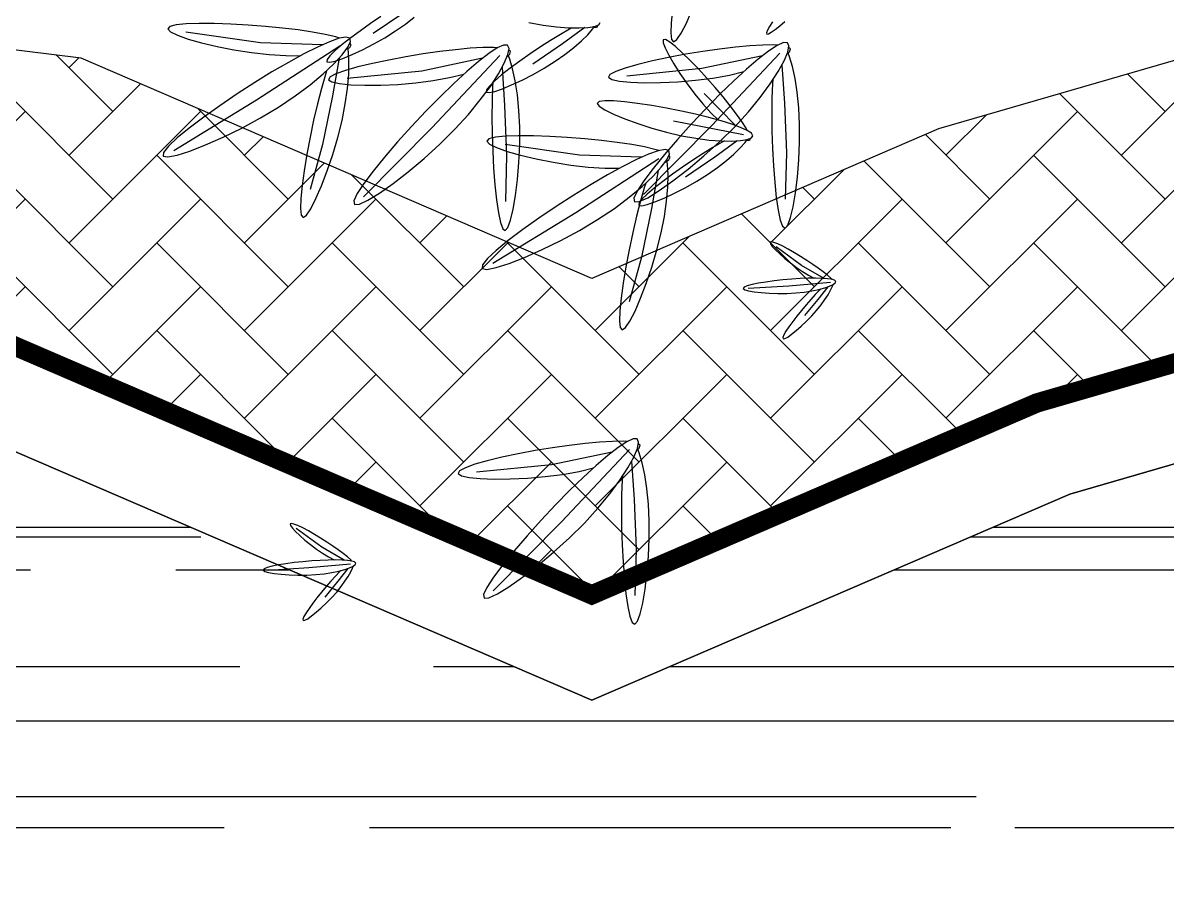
# Model space of a CAD drawing. Extents: x 302512 to 1034855, y -184136 to 410364.
# Drawn here: x 575454 to 581360, y 141286 to 145784 of the extents above; entities that cross this region are included whole.
import ezdxf

# ---------------------------------------------------------------- set-up
doc = ezdxf.new("R2010")
doc.units = 0
doc.header["$MEASUREMENT"] = 0
for name, color, linetype in [('F', 5, 'Continuous'), ('坐椅', 7, 'Continuous'), ('树', 80, 'Continuous'), ('水', 120, 'Continuous'), ('环境', 8, 'Continuous'), ('绿化', 97, 'Continuous'), ('绿地', 3, 'Continuous')]:
    doc.layers.add(name, color=color, linetype=linetype)
doc.styles.add('DIM_FONT', font='SIMPLEX.shx', dxfattribs={"width": 0.8})

# ---------------------------------------------------------------- blocks, each defined once
blk = doc.blocks.new('_F43BVI')
at = {"layer": '绿地'}
for p, q in [((0.4343, 0.5825), (0.4285, 0.5959)), ((0.4387, 0.5705), (0.4343, 0.5825)), ((0.4891, 0.589), (0.4849, 0.5862)), ((0.4945, 0.5855), (0.4891, 0.589)), ((0.5045, 0.5821), (0.4939, 0.5812)), ((0.498, 0.5777), (0.4945, 0.5855)), ((0.5266, 0.5814), (0.5045, 0.5821)), ((0.5531, 0.5787), (0.5266, 0.5814)), ((0.5833, 0.5739), (0.5531, 0.5787)), ((0.6164, 0.5667), (0.5833, 0.5739)), ((0.4213, 0.5702), (0.4286, 0.561)), ((0.4286, 0.561), (0.4348, 0.5542)), ((0.4348, 0.5542), (0.4395, 0.5504)), ((0.4417, 0.5607), (0.4387, 0.5705)), ((0.4395, 0.5504), (0.4423, 0.5501)), ((0.443, 0.5537), (0.4417, 0.5607)), ((0.4423, 0.5501), (0.443, 0.5537)), ((0.4695, 0.557), (0.4624, 0.5345)), ((0.4728, 0.5651), (0.4695, 0.557)), ((0.4905, 0.5641), (0.5943, 0.3752)), ((0.516, 0.5609), (0.5969, 0.5404)), ((0.6516, 0.5571), (0.6164, 0.5667)), ((0.6879, 0.5452), (0.6516, 0.5571)), ((0.4624, 0.5345), (0.4553, 0.5074)), ((0.4844, 0.5268), (0.47, 0.3927)), ((0.5412, 0.5317), (0.5489, 0.5285)), ((0.5489, 0.5285), (0.5786, 0.5175)), ((0.5969, 0.5404), (0.7008, 0.5108)), ((0.724, 0.5316), (0.6879, 0.5452)), ((0.7586, 0.517), (0.724, 0.5316)), ((0.4553, 0.5074), (0.4483, 0.4766)), ((0.5786, 0.5175), (0.6113, 0.5065)), ((0.6113, 0.5065), (0.6464, 0.4955)), ((0.7008, 0.5108), (0.796, 0.4771)), ((0.79, 0.5023), (0.7586, 0.517)), ((0.8169, 0.4881), (0.79, 0.5023)), ((0.9863, 0.5043), (0.9443, 0.4663)), ((0.9609, 0.4987), (0.9494, 0.4899)), ((0.9718, 0.5064), (0.9609, 0.4987)), ((0.9816, 0.5129), (0.9718, 0.5064)), ((0.9986, 0.5143), (0.9783, 0.4261)), ((0.9901, 0.5179), (0.9816, 0.5129)), ((0.9934, 0.5195), (0.9901, 0.5179)), ((1.008, 0.516), (1.0045, 0.5187)), ((1.0057, 0.5062), (1.0253, 0.4771)), ((1.0148, 0.5096), (1.008, 0.516)), ((1.0224, 0.5014), (1.0148, 0.5096)), ((1.0305, 0.4914), (1.0224, 0.5014)), ((0.4483, 0.4766), (0.4416, 0.4427)), ((0.502, 0.4455), (0.5046, 0.4774)), ((0.6464, 0.4955), (0.6828, 0.485)), ((0.6828, 0.485), (0.7193, 0.4752)), ((0.7193, 0.4752), (0.7543, 0.4667)), ((0.8378, 0.4755), (0.8169, 0.4881)), ((0.8512, 0.465), (0.8378, 0.4755)), ((0.9373, 0.4803), (0.925, 0.4702)), ((0.9494, 0.4899), (0.9373, 0.4803)), ((0.9574, 0.464), (0.9691, 0.4739)), ((0.9691, 0.4739), (0.9788, 0.4832)), ((1.0054, 0.4899), (1.007, 0.4868)), ((1.007, 0.4868), (1.0132, 0.4751)), ((1.0132, 0.4751), (1.0204, 0.4624)), ((1.0253, 0.4771), (1.0496, 0.4388)), ((1.0388, 0.4799), (1.0305, 0.4914)), ((1.0471, 0.4671), (1.0388, 0.4799)), ((0.7543, 0.4667), (0.7864, 0.4599)), ((0.7864, 0.4599), (0.8141, 0.4551)), ((0.8141, 0.4551), (0.8359, 0.4528)), ((0.8359, 0.4528), (0.8502, 0.4535)), ((0.8502, 0.4535), (0.8557, 0.4574)), ((0.8557, 0.4574), (0.8512, 0.465)), ((0.9443, 0.4663), (0.8886, 0.4261)), ((0.9018, 0.4497), (0.8918, 0.4401)), ((0.913, 0.4598), (0.9018, 0.4497)), ((0.925, 0.4702), (0.913, 0.4598)), ((0.9314, 0.4449), (0.9447, 0.4542)), ((0.9447, 0.4542), (0.9574, 0.464)), ((1.0204, 0.4624), (1.0283, 0.4492)), ((1.0283, 0.4492), (1.0368, 0.4357)), ((1.0552, 0.4532), (1.0471, 0.4671)), ((1.0627, 0.4388), (1.0552, 0.4532)), ((0.4416, 0.4427), (0.4353, 0.4065)), ((0.4971, 0.4094), (0.502, 0.4455)), ((0.6102, 0.4237), (0.5229, 0.3811)), ((0.5658, 0.4265), (0.5425, 0.4176)), ((0.6353, 0.4343), (0.5598, 0.2987)), ((0.5873, 0.434), (0.5658, 0.4265)), ((0.6065, 0.44), (0.5873, 0.434)), ((0.6229, 0.4443), (0.6065, 0.44)), ((0.6291, 0.4454), (0.6229, 0.4443)), ((0.6465, 0.4349), (0.6499, 0.44)), ((0.6499, 0.4446), (0.6466, 0.4461)), ((0.6516, 0.4326), (0.647, 0.4388)), ((0.6499, 0.44), (0.6499, 0.4446)), ((0.6597, 0.4189), (0.6516, 0.4326)), ((0.8777, 0.4246), (0.8745, 0.4195)), ((0.8836, 0.4317), (0.8777, 0.4246)), ((0.8918, 0.4401), (0.8836, 0.4317)), ((0.8851, 0.4186), (0.8944, 0.4229)), ((0.8944, 0.4229), (0.9057, 0.4289)), ((0.9057, 0.4289), (0.9182, 0.4363)), ((0.9182, 0.4363), (0.9314, 0.4449)), ((0.9783, 0.4261), (0.956, 0.3402)), ((1.0368, 0.4357), (1.0455, 0.4225)), ((1.0694, 0.4245), (1.0627, 0.4388)), ((1.0752, 0.4111), (1.0694, 0.4245)), ((0.3655, 0.3915), (0.3428, 0.4117)), ((0.4353, 0.4065), (0.4296, 0.369)), ((0.49, 0.3719), (0.4971, 0.4094)), ((0.5181, 0.4076), (0.493, 0.3967)), ((0.5425, 0.4176), (0.5181, 0.4076)), ((0.6431, 0.4175), (0.6616, 0.3603)), ((0.6682, 0.4017), (0.6597, 0.4189)), ((0.6768, 0.3814), (0.6682, 0.4017)), ((0.8745, 0.4195), (0.8746, 0.4167)), ((0.8746, 0.4167), (0.8782, 0.4165)), ((0.8782, 0.4165), (0.8851, 0.4186)), ((1.0455, 0.4225), (1.0541, 0.41)), ((1.0541, 0.41), (1.0622, 0.3989)), ((1.0622, 0.3989), (1.0695, 0.3896)), ((1.0797, 0.3992), (1.0752, 0.4111)), ((1.0827, 0.3894), (1.0797, 0.3992)), ((0.3828, 0.3742), (0.3655, 0.3915)), ((0.3933, 0.3608), (0.3828, 0.3742)), ((0.445, 0.374), (0.424, 0.363)), ((0.47, 0.3927), (0.4349, 0.2329)), ((0.4683, 0.3854), (0.445, 0.374)), ((0.493, 0.3967), (0.4683, 0.3854)), ((0.5435, 0.371), (0.5674, 0.3819)), ((0.5674, 0.3819), (0.5879, 0.3925)), ((0.5943, 0.3752), (0.6908, 0.1874)), ((0.6349, 0.3909), (0.6359, 0.385)), ((0.6359, 0.385), (0.6406, 0.3627)), ((0.6851, 0.3585), (0.6768, 0.3814)), ((1.0695, 0.3896), (1.0757, 0.3828)), ((1.0757, 0.3828), (1.0804, 0.379)), ((1.0804, 0.379), (1.0832, 0.3787)), ((1.0839, 0.3823), (1.0827, 0.3894)), ((1.0832, 0.3787), (1.0839, 0.3823)), ((0.3292, 0.3714), (0.3549, 0.3601)), ((0.3549, 0.3601), (0.3755, 0.3527)), ((0.3755, 0.3527), (0.3896, 0.3499)), ((0.3896, 0.3499), (0.3958, 0.3524)), ((0.3958, 0.3524), (0.3933, 0.3608)), ((0.4065, 0.353), (0.3934, 0.3443)), ((0.424, 0.363), (0.4065, 0.353)), ((0.4296, 0.369), (0.4248, 0.3316)), ((0.4657, 0.3442), (0.4916, 0.3519)), ((0.4812, 0.3342), (0.49, 0.3719)), ((0.4916, 0.3519), (0.5179, 0.361)), ((0.5179, 0.361), (0.5435, 0.371)), ((0.6406, 0.3627), (0.6464, 0.3385)), ((0.6616, 0.3603), (0.6833, 0.2856)), ((0.6927, 0.3334), (0.6851, 0.3585)), ((0.3857, 0.3373), (0.3845, 0.3326)), ((0.3845, 0.3326), (0.3905, 0.3305)), ((0.3934, 0.3443), (0.3857, 0.3373)), ((0.3905, 0.3305), (0.4027, 0.3308)), ((0.4027, 0.3308), (0.4201, 0.3334)), ((0.4201, 0.3334), (0.4415, 0.3379)), ((0.4248, 0.3316), (0.4209, 0.2957)), ((0.4415, 0.3379), (0.4657, 0.3442)), ((0.4713, 0.2981), (0.4812, 0.3342)), ((0.6464, 0.3385), (0.6531, 0.3129)), ((0.6993, 0.3067), (0.6927, 0.3334)), ((0.6531, 0.3129), (0.6606, 0.2867)), ((0.7048, 0.2794), (0.6993, 0.3067)), ((0.4209, 0.2957), (0.4183, 0.263)), ((0.4608, 0.265), (0.4713, 0.2981)), ((0.6606, 0.2867), (0.6687, 0.2607)), ((0.7092, 0.2527), (0.7048, 0.2794)), ((0.4183, 0.263), (0.4172, 0.2349)), ((0.4503, 0.2365), (0.4608, 0.265)), ((0.6321, 0.2678), (0.6273, 0.2661)), ((0.6366, 0.2631), (0.6321, 0.2678)), ((0.6454, 0.2574), (0.6349, 0.2591)), ((0.638, 0.2547), (0.6366, 0.2631)), ((0.6667, 0.2515), (0.6454, 0.2574)), ((0.6918, 0.2425), (0.6667, 0.2515)), ((0.6687, 0.2607), (0.6769, 0.2361)), ((0.7122, 0.2279), (0.7092, 0.2527)), ((0.4172, 0.2349), (0.4177, 0.2131)), ((0.4404, 0.2141), (0.4503, 0.2365)), ((0.6054, 0.2414), (0.5932, 0.2213)), ((0.6106, 0.2485), (0.6054, 0.2414)), ((0.6275, 0.2433), (0.6831, 0.0351)), ((0.6515, 0.2341), (0.7252, 0.1948)), ((0.6769, 0.2361), (0.685, 0.2139)), ((0.72, 0.2306), (0.6918, 0.2425)), ((0.7139, 0.2061), (0.7122, 0.2279)), ((0.7504, 0.2157), (0.72, 0.2306)), ((0.3099, 0.1959), (0.3133, 0.201)), ((0.3134, 0.2056), (0.3101, 0.2071)), ((0.315, 0.1936), (0.3105, 0.1998)), ((0.3133, 0.201), (0.3134, 0.2056)), ((0.4177, 0.2131), (0.4202, 0.1989)), ((0.4202, 0.1989), (0.4249, 0.1941)), ((0.4249, 0.1941), (0.4318, 0.1995)), ((0.4318, 0.1995), (0.4404, 0.2141)), ((0.6127, 0.2085), (0.5666, 0.0817)), ((0.5932, 0.2213), (0.5798, 0.1967)), ((0.669, 0.1997), (0.6757, 0.1948)), ((0.685, 0.2139), (0.6927, 0.1952)), ((0.7142, 0.1885), (0.7139, 0.2061)), ((0.7822, 0.198), (0.7504, 0.2157)), ((0.3065, 0.1785), (0.325, 0.1213)), ((0.3231, 0.1799), (0.315, 0.1936)), ((0.3316, 0.1627), (0.3231, 0.1799)), ((0.5798, 0.1967), (0.5656, 0.1684)), ((0.6757, 0.1948), (0.7019, 0.177)), ((0.6927, 0.1952), (0.6996, 0.181)), ((0.6996, 0.181), (0.7055, 0.1725)), ((0.7019, 0.177), (0.7311, 0.1584)), ((0.71, 0.1707), (0.7129, 0.1763)), ((0.7129, 0.1763), (0.7142, 0.1885)), ((0.7252, 0.1948), (0.819, 0.1413)), ((0.8146, 0.1778), (0.7822, 0.198)), ((0.8465, 0.1559), (0.8146, 0.1778)), ((0.2983, 0.1519), (0.2994, 0.146)), ((0.3402, 0.1424), (0.3316, 0.1627)), ((0.5656, 0.1684), (0.551, 0.1371)), ((0.6103, 0.1254), (0.6205, 0.1558)), ((0.7055, 0.1725), (0.71, 0.1707)), ((0.7311, 0.1584), (0.7624, 0.1394)), ((0.8765, 0.1334), (0.8465, 0.1559)), ((0.2994, 0.146), (0.3041, 0.1237)), ((0.3485, 0.1195), (0.3402, 0.1424)), ((0.551, 0.1371), (0.5363, 0.1035)), ((0.5969, 0.0915), (0.6103, 0.1254)), ((0.7624, 0.1394), (0.7953, 0.1205)), ((0.819, 0.1413), (0.9033, 0.0858)), ((0.9035, 0.1116), (0.8765, 0.1334)), ((0.3041, 0.1237), (0.3098, 0.0995)), ((0.3098, 0.0995), (0.3165, 0.074)), ((0.325, 0.1213), (0.3467, 0.0466)), ((0.3561, 0.0944), (0.3485, 0.1195)), ((0.5363, 0.1035), (0.5218, 0.0684)), ((0.7953, 0.1205), (0.8284, 0.1023)), ((0.8284, 0.1023), (0.8604, 0.0857)), ((0.9263, 0.0915), (0.9035, 0.1116)), ((0.3627, 0.0677), (0.3561, 0.0944)), ((0.5666, 0.0817), (0.4943, -0.065)), ((0.5811, 0.0568), (0.5969, 0.0915)), ((0.8604, 0.0857), (0.8899, 0.0713)), ((0.9435, 0.0742), (0.9263, 0.0915)), ((0.3165, 0.074), (0.3241, 0.0477)), ((0.3683, 0.0404), (0.3627, 0.0677)), ((0.5218, 0.0684), (0.5081, 0.0332)), ((0.5635, 0.0223), (0.5811, 0.0568)), ((0.8899, 0.0713), (0.9157, 0.0601)), ((0.9157, 0.0601), (0.9363, 0.0527)), ((0.9363, 0.0527), (0.9503, 0.0498)), ((0.954, 0.0608), (0.9435, 0.0742)), ((0.9503, 0.0498), (0.9566, 0.0524)), ((0.9566, 0.0524), (0.954, 0.0608)), ((0.3241, 0.0477), (0.3321, 0.0217)), ((0.3726, 0.0137), (0.3683, 0.0404)), ((0.5081, 0.0332), (0.4957, -0.0006)), ((0.6831, 0.0351), (0.7319, -0.1704)), ((0.3058, 0.0091), (0.3015, 0.0063)), ((0.3112, 0.0057), (0.3058, 0.0091)), ((0.3211, 0.0022), (0.3105, 0.0014)), ((0.3146, -0.0022), (0.3112, 0.0057)), ((0.3432, 0.0016), (0.3211, 0.0022)), ((0.3321, 0.0217), (0.3403, -0.0029)), ((0.3698, -0.0011), (0.3432, 0.0016)), ((0.3756, -0.0111), (0.3726, 0.0137)), ((0.5452, -0.0104), (0.5635, 0.0223)), ((1.207, 0.0113), (1.2027, 0.0085)), ((1.2124, 0.0078), (1.207, 0.0113)), ((1.2223, 0.0044), (1.2117, 0.0036)), ((1.2158, 0), (1.2124, 0.0078)), ((1.2444, 0.0038), (1.2223, 0.0044)), ((1.271, 0.0011), (1.2444, 0.0038)), ((1.3012, -0.0038), (1.271, 0.0011)), ((0.2862, -0.0229), (0.2791, -0.0454)), ((0.2895, -0.0148), (0.2862, -0.0229)), ((0.3071, -0.0158), (0.4109, -0.2047)), ((0.3326, -0.019), (0.4136, -0.0395)), ((0.3403, -0.0029), (0.3484, -0.0251)), ((0.4, -0.006), (0.3698, -0.0011)), ((0.3773, -0.0329), (0.3756, -0.0111)), ((0.4331, -0.0132), (0.4, -0.006)), ((0.4682, -0.0227), (0.4331, -0.0132)), ((0.5045, -0.0347), (0.4682, -0.0227)), ((0.4957, -0.0006), (0.4854, -0.0318)), ((0.5271, -0.04), (0.5452, -0.0104)), ((1.1874, -0.0207), (1.1803, -0.0432)), ((1.1907, -0.0126), (1.1874, -0.0207)), ((1.2083, -0.0136), (1.3121, -0.2025)), ((1.2338, -0.0168), (1.3148, -0.0373)), ((1.3343, -0.011), (1.3012, -0.0038)), ((1.3694, -0.0206), (1.3343, -0.011)), ((1.4057, -0.0325), (1.3694, -0.0206)), ((0.2791, -0.0454), (0.272, -0.0724)), ((0.3484, -0.0251), (0.3561, -0.0438)), ((0.3561, -0.0438), (0.3631, -0.058)), ((0.3578, -0.0482), (0.3656, -0.0514)), ((0.3776, -0.0505), (0.3773, -0.0329)), ((0.4136, -0.0395), (0.5175, -0.0691)), ((0.4854, -0.0318), (0.4776, -0.0588)), ((0.5407, -0.0483), (0.5045, -0.0347)), ((0.5101, -0.0652), (0.5271, -0.04)), ((0.5752, -0.0629), (0.5407, -0.0483)), ((1.1803, -0.0432), (1.1732, -0.0702)), ((1.259, -0.046), (1.2668, -0.0492)), ((1.2668, -0.0492), (1.2965, -0.0601)), ((1.3148, -0.0373), (1.4187, -0.0669)), ((1.4419, -0.0461), (1.4057, -0.0325)), ((1.4764, -0.0607), (1.4419, -0.0461)), ((0.272, -0.0724), (0.265, -0.1033)), ((0.3011, -0.0531), (0.2866, -0.1872)), ((0.3631, -0.058), (0.3689, -0.0665)), ((0.3656, -0.0514), (0.3953, -0.0623)), ((0.3689, -0.0665), (0.3734, -0.0683)), ((0.3734, -0.0683), (0.3763, -0.0626)), ((0.3763, -0.0626), (0.3776, -0.0505)), ((0.3953, -0.0623), (0.428, -0.0734)), ((0.428, -0.0734), (0.463, -0.0844)), ((0.4776, -0.0588), (0.4729, -0.0801)), ((0.4952, -0.0845), (0.5101, -0.0652)), ((0.5175, -0.0691), (0.6126, -0.1027)), ((0.6067, -0.0776), (0.5752, -0.0629)), ((1.1732, -0.0702), (1.1662, -0.1011)), ((1.2023, -0.0509), (1.1878, -0.185)), ((1.2965, -0.0601), (1.3292, -0.0712)), ((1.3292, -0.0712), (1.3642, -0.0822)), ((1.4187, -0.0669), (1.5138, -0.1006)), ((1.5079, -0.0754), (1.4764, -0.0607)), ((0.463, -0.0844), (0.4995, -0.0949)), ((0.4729, -0.0801), (0.472, -0.0945)), ((0.472, -0.0945), (0.4753, -0.1003)), ((0.4753, -0.1003), (0.4833, -0.0967)), ((0.4833, -0.0967), (0.4952, -0.0845)), ((0.4995, -0.0949), (0.5359, -0.1046)), ((0.6336, -0.0917), (0.6067, -0.0776)), ((0.6544, -0.1044), (0.6336, -0.0917)), ((1.3642, -0.0822), (1.4007, -0.0927)), ((1.4007, -0.0927), (1.4371, -0.1024)), ((1.5348, -0.0895), (1.5079, -0.0754)), ((1.5556, -0.1022), (1.5348, -0.0895)), ((0.265, -0.1033), (0.2583, -0.1372)), ((0.3186, -0.1343), (0.3213, -0.1024)), ((0.5359, -0.1046), (0.571, -0.1131)), ((0.571, -0.1131), (0.6031, -0.12)), ((0.6031, -0.12), (0.6308, -0.1247)), ((0.6678, -0.1149), (0.6544, -0.1044)), ((0.6669, -0.1264), (0.6723, -0.1224)), ((0.6723, -0.1224), (0.6678, -0.1149)), ((1.1662, -0.1011), (1.1595, -0.135)), ((1.2198, -0.1322), (1.2225, -0.1003)), ((1.4371, -0.1024), (1.4722, -0.1109)), ((1.4722, -0.1109), (1.5043, -0.1178)), ((1.5043, -0.1178), (1.532, -0.1226)), ((1.532, -0.1226), (1.5537, -0.1248)), ((1.5537, -0.1248), (1.5681, -0.1242)), ((1.569, -0.1127), (1.5556, -0.1022)), ((1.5681, -0.1242), (1.5735, -0.1202)), ((1.5735, -0.1202), (1.569, -0.1127)), ((0.2583, -0.1372), (0.252, -0.1733)), ((0.3137, -0.1704), (0.3186, -0.1343)), ((0.6308, -0.1247), (0.6525, -0.127)), ((0.6525, -0.127), (0.6669, -0.1264)), ((1.1595, -0.135), (1.1532, -0.1712)), ((1.2149, -0.1683), (1.2198, -0.1322)), ((0.1783, -0.1895), (0.17, -0.1666)), ((0.252, -0.1733), (0.2463, -0.2108)), ((0.3067, -0.208), (0.3137, -0.1704)), ((1.1532, -0.1712), (1.1475, -0.2087)), ((1.2079, -0.2058), (1.2149, -0.1683)), ((0.1548, -0.1877), (0.1765, -0.2624)), ((0.1859, -0.2146), (0.1783, -0.1895)), ((0.2866, -0.1872), (0.2515, -0.3469)), ((1.1878, -0.185), (1.1527, -0.3448)), ((0.1926, -0.2413), (0.1859, -0.2146)), ((0.2463, -0.2108), (0.2414, -0.2483)), ((0.2979, -0.2456), (0.3067, -0.208)), ((0.4109, -0.2047), (0.5075, -0.3925)), ((1.1475, -0.2087), (1.1426, -0.2461)), ((1.1991, -0.2435), (1.2079, -0.2058)), ((1.3121, -0.2025), (1.4087, -0.3903)), ((0.1464, -0.2351), (0.1539, -0.2613)), ((0.1981, -0.2686), (0.1926, -0.2413)), ((0.2414, -0.2483), (0.2376, -0.2841)), ((0.2879, -0.2818), (0.2979, -0.2456)), ((1.1426, -0.2461), (1.1388, -0.282)), ((1.1891, -0.2796), (1.1991, -0.2435)), ((0.1539, -0.2613), (0.1619, -0.2873)), ((0.2024, -0.2953), (0.1981, -0.2686)), ((0.1619, -0.2873), (0.1701, -0.3119)), ((0.2054, -0.3201), (0.2024, -0.2953)), ((0.2376, -0.2841), (0.2349, -0.3169)), ((0.2774, -0.3149), (0.2879, -0.2818)), ((1.1388, -0.282), (1.1361, -0.3147)), ((1.1786, -0.3127), (1.1891, -0.2796)), ((0.1701, -0.3119), (0.1783, -0.3341)), ((0.1848, -0.3157), (0.18, -0.3174)), ((0.1892, -0.3203), (0.1848, -0.3157)), ((0.1907, -0.3288), (0.1892, -0.3203)), ((0.2071, -0.3419), (0.2054, -0.3201)), ((0.2349, -0.3169), (0.2338, -0.3449)), ((0.2669, -0.3434), (0.2774, -0.3149)), ((1.1361, -0.3147), (1.135, -0.3427)), ((1.1681, -0.3412), (1.1786, -0.3127)), ((0.1581, -0.3421), (0.1458, -0.3622)), ((0.1632, -0.335), (0.1581, -0.3421)), ((0.1783, -0.3341), (0.1859, -0.3528)), ((0.1801, -0.3402), (0.2357, -0.5484)), ((0.198, -0.3261), (0.1875, -0.3243)), ((0.2194, -0.332), (0.198, -0.3261)), ((0.2074, -0.3595), (0.2071, -0.3419)), ((0.2445, -0.3409), (0.2194, -0.332)), ((0.2338, -0.3449), (0.2344, -0.3668)), ((0.2726, -0.3529), (0.2445, -0.3409)), ((0.2571, -0.3657), (0.2669, -0.3434)), ((1.135, -0.3427), (1.1356, -0.3646)), ((1.1583, -0.3635), (1.1681, -0.3412)), ((0.1458, -0.3622), (0.1325, -0.3868)), ((0.1859, -0.3528), (0.1929, -0.367)), ((0.1929, -0.367), (0.1987, -0.3755)), ((0.2032, -0.3773), (0.2061, -0.3717)), ((0.2041, -0.3494), (0.2778, -0.3887)), ((0.2061, -0.3717), (0.2074, -0.3595)), ((0.2344, -0.3668), (0.2369, -0.3809)), ((0.2484, -0.3804), (0.2571, -0.3657)), ((0.303, -0.3678), (0.2726, -0.3529)), ((0.3349, -0.3855), (0.303, -0.3678)), ((1.1356, -0.3646), (1.1381, -0.3788)), ((1.1496, -0.3782), (1.1583, -0.3635)), ((0.1325, -0.3868), (0.1183, -0.4151)), ((0.1654, -0.375), (0.1192, -0.5017)), ((0.1987, -0.3755), (0.2032, -0.3773)), ((0.2216, -0.3838), (0.2284, -0.3887)), ((0.2284, -0.3887), (0.2546, -0.4065)), ((0.2369, -0.3809), (0.2415, -0.3858)), ((0.2415, -0.3858), (0.2484, -0.3804)), ((0.2778, -0.3887), (0.3716, -0.4422)), ((0.3673, -0.4057), (0.3349, -0.3855)), ((1.1381, -0.3788), (1.1427, -0.3836)), ((1.1427, -0.3836), (1.1496, -0.3782)), ((0.1183, -0.4151), (0.1037, -0.4464)), ((0.2546, -0.4065), (0.2837, -0.425)), ((0.3991, -0.4276), (0.3673, -0.4057)), ((0.1037, -0.4464), (0.0889, -0.48)), ((0.163, -0.4581), (0.1732, -0.4277)), ((0.2837, -0.425), (0.3151, -0.4441)), ((0.3151, -0.4441), (0.348, -0.463)), ((0.3716, -0.4422), (0.4559, -0.4977)), ((0.4292, -0.45), (0.3991, -0.4276)), ((0.1496, -0.4919), (0.163, -0.4581)), ((0.348, -0.463), (0.3811, -0.4812)), ((0.4562, -0.4719), (0.4292, -0.45)), ((0.4789, -0.492), (0.4562, -0.4719)), ((0.0889, -0.48), (0.0744, -0.515)), ((0.1337, -0.5267), (0.1496, -0.4919)), ((0.3811, -0.4812), (0.4131, -0.4978)), ((0.4962, -0.5093), (0.4789, -0.492)), ((0.1192, -0.5017), (0.047, -0.6484)), ((0.0744, -0.515), (0.0607, -0.5502)), ((0.4131, -0.4978), (0.4426, -0.5121)), ((0.4426, -0.5121), (0.4683, -0.5234)), ((0.5067, -0.5227), (0.4962, -0.5093)), ((0.1162, -0.5612), (0.1337, -0.5267)), ((0.4683, -0.5234), (0.4889, -0.5308)), ((0.4889, -0.5308), (0.503, -0.5336)), ((0.503, -0.5336), (0.5092, -0.5311)), ((0.5092, -0.5311), (0.5067, -0.5227)), ((0.0607, -0.5502), (0.0484, -0.5841)), ((0.0979, -0.5939), (0.1162, -0.5612)), ((0.2357, -0.5484), (0.2846, -0.7538)), ((0.0484, -0.5841), (0.038, -0.6153)), ((0.0798, -0.6235), (0.0979, -0.5939)), ((0.038, -0.6153), (0.0302, -0.6423)), ((0.0302, -0.6423), (0.0256, -0.6636)), ((0.0628, -0.6487), (0.0798, -0.6235)), ((0.0256, -0.6636), (0.0246, -0.6779)), ((0.0359, -0.6802), (0.0478, -0.668)), ((0.0478, -0.668), (0.0628, -0.6487)), ((1.2405, -0.6685), (1.2307, -0.675)), ((1.2576, -0.6671), (1.2373, -0.7553)), ((1.249, -0.6635), (1.2405, -0.6685)), ((1.2523, -0.6619), (1.249, -0.6635)), ((1.267, -0.6654), (1.2634, -0.6627)), ((1.2737, -0.6718), (1.267, -0.6654)), ((0.0246, -0.6779), (0.028, -0.6838)), ((0.028, -0.6838), (0.0359, -0.6802)), ((1.2083, -0.6915), (1.1962, -0.7011)), ((1.2452, -0.6771), (1.2032, -0.7151)), ((1.2199, -0.6827), (1.2083, -0.6915)), ((1.2307, -0.675), (1.2199, -0.6827)), ((1.2644, -0.6915), (1.2659, -0.6946)), ((1.2646, -0.6753), (1.2843, -0.7043)), ((1.2659, -0.6946), (1.2722, -0.7063)), ((1.2813, -0.6801), (1.2737, -0.6718)), ((1.2894, -0.69), (1.2813, -0.6801)), ((1.2977, -0.7015), (1.2894, -0.69)), ((1.2032, -0.7151), (1.1475, -0.7553)), ((1.1839, -0.7112), (1.1719, -0.7216)), ((1.1962, -0.7011), (1.1839, -0.7112)), ((1.2037, -0.7272), (1.2164, -0.7174)), ((1.2164, -0.7174), (1.228, -0.7075)), ((1.228, -0.7075), (1.2378, -0.6982)), ((1.2722, -0.7063), (1.2793, -0.719)), ((1.2793, -0.719), (1.2872, -0.7322)), ((1.2843, -0.7043), (1.3086, -0.7426)), ((1.3061, -0.7143), (1.2977, -0.7015)), ((1.3141, -0.7282), (1.3061, -0.7143)), ((1.1507, -0.7413), (1.1425, -0.7497)), ((1.1607, -0.7317), (1.1507, -0.7413)), ((1.1719, -0.7216), (1.1607, -0.7317)), ((1.1646, -0.7525), (1.1771, -0.7451)), ((1.1771, -0.7451), (1.1904, -0.7365)), ((1.1904, -0.7365), (1.2037, -0.7272)), ((1.2872, -0.7322), (1.2957, -0.7457)), ((1.2957, -0.7457), (1.3044, -0.759)), ((1.3216, -0.7426), (1.3141, -0.7282)), ((1.3284, -0.7569), (1.3216, -0.7426)), ((1.1366, -0.7568), (1.1334, -0.7619)), ((1.1334, -0.7619), (1.1335, -0.7647)), ((1.1335, -0.7647), (1.1372, -0.7649)), ((1.1425, -0.7497), (1.1366, -0.7568)), ((1.1372, -0.7649), (1.144, -0.7628)), ((1.144, -0.7628), (1.1533, -0.7585)), ((1.1533, -0.7585), (1.1646, -0.7525)), ((1.2373, -0.7553), (1.215, -0.8412)), ((1.3044, -0.759), (1.313, -0.7714)), ((1.3341, -0.7703), (1.3284, -0.7569)), ((1.3386, -0.7822), (1.3341, -0.7703)), ((1.313, -0.7714), (1.3212, -0.7825)), ((1.3212, -0.7825), (1.3285, -0.7918)), ((1.3285, -0.7918), (1.3347, -0.7986)), ((1.3416, -0.792), (1.3386, -0.7822)), ((1.3429, -0.7991), (1.3416, -0.792)), ((1.3347, -0.7986), (1.3393, -0.8024)), ((1.3393, -0.8024), (1.3422, -0.8027)), ((1.3422, -0.8027), (1.3429, -0.7991))]:
    blk.add_line(p, q, dxfattribs=at)
for points in [[(0.5556, 0.374), (0.5774, 0.334), (0.6, 0.2947), (0.6224, 0.2577), (0.6437, 0.2246), (0.6631, 0.197), (0.6795, 0.1765), (0.6922, 0.1648), (0.7002, 0.1636), (0.7028, 0.1737), (0.7004, 0.194), (0.6935, 0.2225), (0.6828, 0.2574), (0.6688, 0.2966), (0.652, 0.3383), (0.633, 0.3806), (0.6124, 0.4217), (0.5909, 0.4597), (0.569, 0.4939), (0.5476, 0.5237), (0.5275, 0.5486), (0.5093, 0.568), (0.4938, 0.5813), (0.4819, 0.5879), (0.4742, 0.5872), (0.4713, 0.579), (0.473, 0.5637), (0.4788, 0.5424), (0.4884, 0.5158), (0.5013, 0.4848), (0.517, 0.4503), (0.5353, 0.413)], [(0.9658, 0.4365), (0.9615, 0.4179), (0.9576, 0.3993), (0.9543, 0.3814), (0.9517, 0.365), (0.95, 0.351), (0.9495, 0.34), (0.9502, 0.3328), (0.9523, 0.3302), (0.956, 0.3326), (0.9609, 0.3396), (0.9667, 0.3505), (0.9731, 0.3644), (0.9797, 0.3806), (0.9861, 0.3984), (0.992, 0.4169), (0.997, 0.4356), (1.0009, 0.4535), (1.0036, 0.4703), (1.0052, 0.4857), (1.0059, 0.4991), (1.0056, 0.5102), (1.0045, 0.5187), (1.0026, 0.5241), (1, 0.5261), (0.9968, 0.5243), (0.993, 0.5191), (0.9889, 0.5108), (0.9845, 0.4998), (0.9798, 0.4864), (0.9751, 0.4712), (0.9704, 0.4544)], [(0.5443, 0.3218), (0.5283, 0.2932), (0.5129, 0.2644), (0.4989, 0.2365), (0.4869, 0.2109), (0.4775, 0.1885), (0.4713, 0.1706), (0.469, 0.1585), (0.4713, 0.1531), (0.4785, 0.1554), (0.4899, 0.1646), (0.5047, 0.1797), (0.5218, 0.1996), (0.5404, 0.2232), (0.5594, 0.2494), (0.578, 0.2771), (0.5951, 0.3054), (0.61, 0.3331), (0.6225, 0.3595), (0.6325, 0.384), (0.64, 0.4058), (0.6449, 0.4243), (0.6471, 0.4388), (0.6465, 0.4486), (0.6432, 0.453), (0.637, 0.4517), (0.6284, 0.4448), (0.6176, 0.4331), (0.6051, 0.4171), (0.5911, 0.3974), (0.576, 0.3745), (0.5603, 0.3491)], [(0.6452, 0.0431), (0.6569, -0.0009), (0.6694, -0.0444), (0.6823, -0.0857), (0.6951, -0.123), (0.7073, -0.1544), (0.7183, -0.1782), (0.7279, -0.1926), (0.7353, -0.1957), (0.7403, -0.1865), (0.7428, -0.1662), (0.743, -0.1369), (0.7409, -0.1005), (0.7366, -0.0591), (0.7303, -0.0145), (0.722, 0.0311), (0.7118, 0.0758), (0.7, 0.1179), (0.6869, 0.1563), (0.6733, 0.1904), (0.6597, 0.2194), (0.6467, 0.2426), (0.6349, 0.2592), (0.6248, 0.2684), (0.6172, 0.2696), (0.6124, 0.2623), (0.6104, 0.2472), (0.611, 0.225), (0.6139, 0.1969), (0.619, 0.1638), (0.6261, 0.1264), (0.6349, 0.0859)], [(0.3722, -0.2059), (0.3941, -0.2458), (0.4167, -0.2851), (0.4391, -0.3222), (0.4604, -0.3553), (0.4797, -0.3829), (0.4962, -0.4033), (0.5088, -0.415), (0.5168, -0.4163), (0.5194, -0.4061), (0.517, -0.3858), (0.5102, -0.3573), (0.4995, -0.3225), (0.4854, -0.2833), (0.4686, -0.2415), (0.4496, -0.1992), (0.4291, -0.1582), (0.4075, -0.1202), (0.3856, -0.086), (0.3643, -0.0561), (0.3441, -0.0312), (0.3259, -0.0119), (0.3105, 0.0014), (0.2986, 0.008), (0.2908, 0.0073), (0.2879, -0.0009), (0.2896, -0.0161), (0.2955, -0.0374), (0.305, -0.064), (0.3179, -0.095), (0.3337, -0.1296), (0.3519, -0.1668)], [(1.2734, -0.2037), (1.2953, -0.2437), (1.3179, -0.283), (1.3403, -0.32), (1.3616, -0.3531), (1.3809, -0.3807), (1.3974, -0.4012), (1.41, -0.4128), (1.418, -0.4141), (1.4206, -0.4039), (1.4182, -0.3836), (1.4114, -0.3551), (1.4007, -0.3203), (1.3866, -0.2811), (1.3698, -0.2394), (1.3508, -0.197), (1.3303, -0.156), (1.3087, -0.118), (1.2868, -0.0838), (1.2655, -0.054), (1.2453, -0.0291), (1.2271, -0.0097), (1.2117, 0.0036), (1.1998, 0.0102), (1.192, 0.0095), (1.1891, 0.0013), (1.1908, -0.0139), (1.1967, -0.0353), (1.2062, -0.0619), (1.2191, -0.0929), (1.2349, -0.1274), (1.2531, -0.1646)], [(0.1979, -0.5404), (0.2095, -0.5844), (0.2221, -0.6279), (0.235, -0.6692), (0.2477, -0.7065), (0.2599, -0.7379), (0.271, -0.7617), (0.2805, -0.7761), (0.2879, -0.7792), (0.2929, -0.77), (0.2955, -0.7497), (0.2956, -0.7204), (0.2935, -0.684), (0.2893, -0.6425), (0.2829, -0.598), (0.2747, -0.5524), (0.2645, -0.5076), (0.2526, -0.4656), (0.2396, -0.4271), (0.226, -0.393), (0.2123, -0.3641), (0.1993, -0.3409), (0.1875, -0.3243), (0.1775, -0.3151), (0.1699, -0.3138), (0.1651, -0.3212), (0.1631, -0.3363), (0.1636, -0.3584), (0.1666, -0.3865), (0.1717, -0.4197), (0.1787, -0.457), (0.1875, -0.4976)], [(1.2248, -0.7449), (1.2205, -0.7635), (1.2165, -0.7821), (1.2132, -0.8), (1.2106, -0.8164), (1.209, -0.8304), (1.2084, -0.8414), (1.2091, -0.8486), (1.2112, -0.8513), (1.2149, -0.8488), (1.2198, -0.8418), (1.2257, -0.8309), (1.232, -0.817), (1.2386, -0.8008), (1.245, -0.783), (1.2509, -0.7645), (1.2559, -0.7459), (1.2598, -0.7279), (1.2625, -0.7111), (1.2642, -0.6957), (1.2648, -0.6823), (1.2645, -0.6712), (1.2634, -0.6627), (1.2615, -0.6573), (1.2589, -0.6553), (1.2557, -0.6571), (1.252, -0.6623), (1.2478, -0.6706), (1.2434, -0.6817), (1.2388, -0.695), (1.2341, -0.7102), (1.2294, -0.727)]]:
    blk.add_lwpolyline(points, close=True, dxfattribs=at)
blk.add_lwpolyline([(0.2585, 0.0664), (0.2734, 0.0941), (0.2859, 0.1205), (0.296, 0.145), (0.3034, 0.1668), (0.3083, 0.1853), (0.3105, 0.1998), (0.3099, 0.2096), (0.3066, 0.214)], dxfattribs=at)
at = {"style": 'DIM_FONT', "width": 0.7, "flags": 9}
for tag in ['YSIZE', 'XSIZE']:
    blk.add_attdef(tag, (0, 0), '', height=0.5, dxfattribs=at)
blk = doc.blocks.new('ZU')
at = {"layer": '绿地', "xscale": 1.5, "yscale": 1.5, "zscale": 0.001, "rotation": 260.5308552460376}
blk.add_blockref('_F43BVI', (-0.8522, 0.1655), dxfattribs=at)
blk = doc.blocks.new('A$C0B5A7686')
at = {"layer": '树', "linetype": 'ByBlock', "xscale": 640, "yscale": 640, "zscale": 640, "rotation": 151.15692544915}
blk.add_blockref('ZU', (642.8, 1492.6), dxfattribs=at)
blk = doc.blocks.new('A$C750B0621')
at = {"layer": '树'}
blk.add_blockref('A$C0B5A7686', (0, 0), dxfattribs=at)
blk = doc.blocks.new('A$C5AB93D8E')
at = {"layer": '绿化', "xscale": 0.8, "yscale": 0.8, "zscale": 0.8}
blk.add_blockref('A$C750B0621', (0, 0), dxfattribs=at)
blk = doc.blocks.new('A$C68DB62A4')
at = {"layer": '绿化', "rotation": 236.3690562220917}
blk.add_blockref('A$C5AB93D8E', (801.7, 2393.5), dxfattribs=at)
blk = doc.blocks.new('_F37GYG')
at = {"layer": '绿化', "linetype": 'ByBlock', "xscale": 0.2867748092958204, "yscale": 0.2867748092958204, "zscale": 0.2867748092958204}
blk.add_blockref('A$C68DB62A4', (-306.06, -300.5), dxfattribs=at)
at = {"style": 'DIM_FONT', "width": 0.8, "flags": 9}
for tag in ['YSIZE', 'XSIZE']:
    blk.add_attdef(tag, (0, 0), '', height=0.5, dxfattribs=at)

msp = doc.modelspace()

# ---------------------------------------------------------------- hatches: boundary and pattern name
at = {"layer": '水'}
h = msp.add_hatch(dxfattribs=at)
h.set_pattern_fill('AR-RROOF,_O', color=256, scale=1000)
h.set_pattern_definition([(0, (509471.5, -11821.7), (2200, 1000), [15000, -2000, 5000, -1000]), (0, (510801.5, -11321.7), (-1000, 1330), [3000, -330, 6000, -750]), (0, (509971.5, -10971.7), (5200, 670), [8000, -1400, 4000, -1000])])
edge = h.paths.add_edge_path()
edge.add_line((566212.8, 134540), (565896.7, 135540))
edge.add_line((565896.7, 135540), (558760.3, 135540))
edge.add_line((558760.3, 135540), (559016, 138764.8))
edge.add_line((559016, 138764.8), (560255.6, 140593.6))
edge.add_line((560255.6, 140593.6), (560813.3, 140134))
edge.add_line((560813.3, 140134), (562794.2, 140736.5))
edge.add_line((562794.2, 140736.5), (563262.8, 142753.3))
edge.add_line((563262.8, 142753.3), (562799.6, 143220.5))
edge.add_line((562799.6, 143220.5), (565298, 145316.4))
edge.add_line((565298, 145316.4), (567966.3, 145268.2))
edge.add_line((567966.3, 145268.2), (568198.1, 145271.2))
edge.add_line((568198.1, 145271.2), (570845.1, 145408.1))
edge.add_line((570845.1, 145408.1), (573359.4, 143887.9))
edge.add_line((573359.4, 143887.9), (575223.4, 143652.2))
edge.add_line((575223.4, 143652.2), (578390.6, 142286.4))
edge.add_line((578390.6, 142286.4), (580857.1, 143350.1))
edge.add_line((580857.1, 143350.1), (583810.5, 144207.5))
edge.add_line((583810.5, 144207.5), (585901.2, 145210.3))
edge.add_line((585901.2, 145210.3), (587949.9, 144608.2))
edge.add_line((587949.9, 144608.2), (589639.2, 143643.5))
edge.add_line((589639.2, 143643.5), (590666.5, 141718.7))
edge.add_line((590666.5, 141718.7), (591867.5, 140398.4))
edge.add_line((591867.5, 140398.4), (591337.1, 137944.3))
edge.add_line((591337.1, 137944.3), (589878.3, 137205.3))
edge.add_line((589878.3, 137205.3), (589400.7, 134871.9))
edge.add_line((589400.7, 134871.9), (589909.3, 132668.4))
edge.add_line((589909.3, 132668.4), (589204.1, 129079.9))
edge.add_line((589204.1, 129079.9), (589842.7, 128309.4))
edge.add_line((589842.7, 128309.4), (588304.5, 126228.4))
edge.add_arc((584313.7, 119452.3), 7863.9, 59.50399, 257.11941)
edge.add_line((582560.7, 111786.3), (581518.8, 109301))
edge.add_line((581518.8, 109301), (581765.6, 104540))
edge.add_line((581765.6, 104540), (578111.1, 104540))
edge.add_line((578111.1, 104540), (578004, 106592.9))
edge.add_line((578004, 106592.9), (576823.7, 109458.7))
edge.add_line((576823.7, 109458.7), (574723.3, 110808.1))
edge.add_line((574723.3, 110808.1), (571508.9, 111087.4))
edge.add_line((571508.9, 111087.4), (569422.7, 111043.7))
edge.add_line((569422.7, 111043.7), (567624.7, 112031.6))
edge.add_line((567624.7, 112031.6), (566432, 114040))
edge.add_line((566432, 114040), (569142.9, 114040))
edge.add_line((569142.9, 114040), (569142.9, 114540))
edge.add_line((569142.9, 114540), (566164.6, 114540))
edge.add_line((566164.6, 114540), (564827.6, 117040))
edge.add_line((564827.6, 117040), (567858.1, 117040))
edge.add_line((567858.1, 117040), (567858.1, 117540))
edge.add_line((567858.1, 117540), (564560.2, 117540))
edge.add_line((564560.2, 117540), (564162.5, 118283.7))
edge.add_line((564162.5, 118283.7), (565159.4, 121762.9))
edge.add_line((565159.4, 121762.9), (564989.6, 122540))
edge.add_line((564989.6, 122540), (571495.9, 122540))
edge.add_line((571495.9, 122540), (570941.1, 123540))
edge.add_line((570941.1, 123540), (564771, 123540))
edge.add_line((564771, 123540), (563428.7, 127879.9))
edge.add_line((563428.7, 127879.9), (561810.3, 128540))
edge.add_line((561810.3, 128540), (568494.1, 128540))
edge.add_line((568494.1, 128540), (568066.4, 129540))
edge.add_line((568066.4, 129540), (559759.6, 129540))
edge.add_line((559759.6, 129540), (558623.6, 133814.5))
edge.add_line((558623.6, 133814.5), (558681.1, 134540))
edge.add_line((558681.1, 134540), (566212.8, 134540))
edge = h.paths.add_edge_path()
edge.add_arc((584305.6, 119455.6), 7865.3, 6.73936, 46.67561, ccw=False)
edge.add_line((592116.5, 120378.6), (593482.4, 121397))
edge.add_line((593482.4, 121397), (594269.5, 123826))
edge.add_line((594269.5, 123826), (593704, 125521.1))
edge.add_line((593704, 125521.1), (591226.2, 127235.7))
edge.add_line((591226.2, 127235.7), (589702.2, 125177.4))
h.paths.add_polyline_path([(573223.5, 127325.5), (576641.5, 127325.5), (576641.5, 129291.6), (573223.5, 129291.6)], flags=24)
h.paths.add_polyline_path([(565173.3, 129974), (585138, 129974), (585138, 134952.9), (565173.3, 134952.9)], flags=24)
h.paths.add_polyline_path([(566264.9, 124053.5), (569694.3, 124053.5), (569694.3, 126036.5), (566264.9, 126036.5)], flags=24)
h.paths.add_polyline_path([(566162.2, 114576.5), (569526.6, 114576.5), (569526.6, 116534.2), (566162.2, 116534.2)], flags=24)
at = {"layer": '环境', "ltscale": 100}
h = msp.add_hatch(dxfattribs=at)
h.set_pattern_fill('HONEY', color=256, scale=3000, style=0)
h.set_pattern_definition([(0, (-609984.1, -119640.78), (562.5, 324.759525), [375, -750]), (120, (-609984.1, -119640.78), (-562.5, 324.75953), [375, -750]), (60, (-609984.1, -119640.78), (1e-06, 649.51905), [-750, 375])])
edge = h.paths.add_edge_path()
edge.add_arc((562249, 272765.8), 7500, 246.42182, 293.57818)
edge.add_line((565249, 265891.9), (565249, 213780.1))
edge.add_arc((309717.8, 235108), 256419.7, 352.074806, 355.228882, ccw=False)
edge.add_arc((559250.3, 192001.4), 8932.1, 60.20638, 100.19838)
edge.add_arc((388101.9, 227754), 171697, 350.965426, 355.413035)
edge.add_line((559249, 214023), (559249, 265891.9))
edge = h.paths.add_edge_path()
edge.add_arc((582481.6, 4292.7), 31665.2, 92.4113, 103.27756, ccw=False)
edge.add_arc((302225.3, -12259.7), 283056.3, 9.802203, 24.787759)
edge.add_arc((633513.8, 144868.9), 83671.4, 157.142025, 207.360964, ccw=False)
edge.add_arc((557018.5, 186191.2), 8841.1, 226.0357, 266.07337, ccw=False)
edge.add_arc((633078.2, 145012), 89266.5, 157.04434, 206.231919)
edge.add_arc((304569.7, -11472.9), 274619.4, 9.766456, 25.223385, ccw=False)
at = {"layer": '环境'}
h = msp.add_hatch(dxfattribs=at)
h.set_pattern_fill('AR-HBONE', color=256, scale=80, style=0)
h.set_pattern_definition([(45, (-609984.1, -119640.78), (0, 452.54834), [960, -320]), (135, (-609757.82, -119414.5), (0, 452.54834), [960, -320])])
h.paths.add_polyline_path([(578390.6, 142830.9), (580687.7, 143821.6), (583617, 144671.9), (584816.1, 145337.7), (585882, 145737.1), (588147.1, 145071.4), (590012.4, 144006.2), (591078.3, 142009), (592410.6, 140544.5), (592021.9, 138745.9), (592437.5, 138745.9), (593556.5, 138745.9), (594039.9, 140982.5), (592313.6, 142880.2), (591132, 145094.2), (588738.4, 146461), (585824.6, 147317.4), (584185.5, 146703.2), (583036.6, 146065.4), (580179.7, 145236), (578390.6, 144464.4), (575755.3, 145600.9), (574031.2, 145818.9), (571354.8, 147437.1), (568061, 147266.8), (564574.6, 147329.9), (562081.3, 145196), (561520.6, 144759.4), (560988.8, 143963.4), (561750.5, 144167.5), (561893.3, 144593), (561974.8, 144571.1), (561885.6, 144130.5), (562441.1, 143575), (563030.3, 144033.8), (565117.1, 145819.8), (568086.2, 145766.1), (570972.5, 145915.3), (573527.3, 144370.7), (575356.3, 144139.4)])

# ---------------------------------------------------------------- linework, layer by layer
msp.add_lwpolyline([(562794.2, 140736.5), (563262.8, 142753.3), (562799.6, 143220.5), (565298, 145316.4), (567966.3, 145268.2), (568198.1, 145271.2), (570845.1, 145408.1), (573359.4, 143887.9), (575223.4, 143652.2), (578390.6, 142286.4), (580857.1, 143350.1), (583810.5, 144207.5), (585901.2, 145210.3), (587949.9, 144608.2), (589639.2, 143643.5), (590666.5, 141718.7), (591867.5, 140398.4)])
at = {"layer": 'F'}
for p, q in [((583036.6, 146065.4), (580179.7, 145236)), ((575755.3, 145600.9), (574031.2, 145818.9)), ((578390.6, 144464.4), (575755.3, 145600.9)), ((580179.7, 145236), (578390.6, 144464.4))]:
    msp.add_line(p, q, dxfattribs=at)
msp.add_lwpolyline([(590213.6, 128625.4, 100, 100, 0), (589799.1, 129377.2, 100, 100, 0), (590414.7, 132701.8, 100, 100, 0), (589912.4, 134878.3, 100, 100, 0), (590319.7, 136868.4, 100, 100, 0), (591775.5, 137605.9, 100, 100, 0), (592410.6, 140544.5, 100, 100, 0), (591078.3, 142009, 100, 100, 0), (590012.4, 144006.2, 100, 100, 0), (588147.1, 145071.4, 100, 100, 0), (585882, 145737.1, 100, 100, 0), (584816.1, 145337.7, 100, 100, 0), (583617, 144671.9, 100, 100, 0), (580687.7, 143821.6, 100, 100, 0), (578390.6, 142830.9, 100, 100, 0), (575356.3, 144139.4, 100, 100, 0), (573527.3, 144370.7, 100, 100, 0), (570972.5, 145915.3, 100, 100, 0), (568086.2, 145766.1, 100, 100, 0), (565117.1, 145819.8, 100, 100, 0), (563030.3, 144033.8, 100, 100, 0), (562442.2, 143575.9, 100, 100, 0)], format="xyseb", dxfattribs=at)
msp.add_lwpolyline([(589842.7, 128309.4), (589204.1, 129079.9), (589909.3, 132668.4), (589400.7, 134871.9), (589878.3, 137205.3), (591337.1, 137944.3), (591867.5, 140398.4), (590666.5, 141718.7), (589639.2, 143643.5), (587949.9, 144608.2), (585901.2, 145210.3), (585026.4, 144882.5), (583810.5, 144207.5), (580857.1, 143350.1), (578390.6, 142286.4), (575223.4, 143652.2), (573359.4, 143887.9), (570845.1, 145408.1), (568094.6, 145265.8), (565298, 145316.4), (563346.6, 143646.4), (562799.6, 143220.5)], dxfattribs=at)

# ---------------------------------------------------------------- block references
at = {"layer": '坐椅', "xscale": 10.78272, "yscale": 10.78272, "zscale": 10.78272}
msp.add_blockref('_F37GYG', (577670.6, 145919, -116953.2), dxfattribs=at)

doc.saveas('drawing.dxf')
